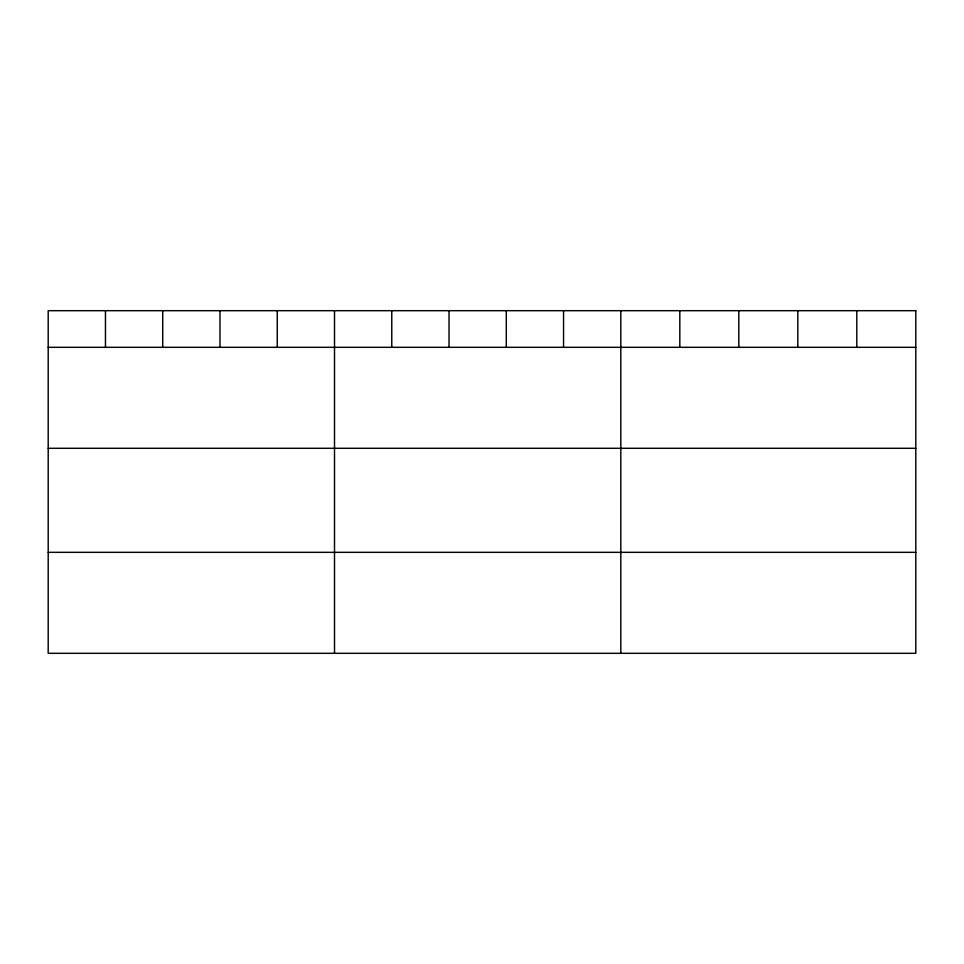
<?xml version="1.0" encoding="UTF-8"?>
<svg xmlns="http://www.w3.org/2000/svg" width="964" height="964" viewBox="0 0 964 964"><rect width="100%" height="100%" fill="white"/><g stroke="black" fill="none" stroke-linecap="round" stroke-linejoin="round"><path stroke-width="1.45" d="M48.2 347.317L915.8 347.317M48.2 448.296L915.8 448.296M48.2 552.336L915.8 552.336M856.803 310.685L856.803 347.317M797.806 310.685L797.806 347.317M738.81 310.685L738.81 347.317M679.813 310.685L679.813 347.317M620.816 310.685L620.816 653.315M563.554 310.685L563.554 347.317M506.293 310.685L506.293 347.317M449.031 310.685L449.031 347.317M391.77 310.685L391.77 347.317M334.508 310.685L334.508 653.315M277.246 310.685L277.246 347.317M219.985 310.685L219.985 347.317M162.723 310.685L162.723 347.317M105.462 310.685L105.462 347.317M915.8 310.685L48.2 310.685L48.2 653.315L915.8 653.315L915.8 310.685"/></g></svg>
